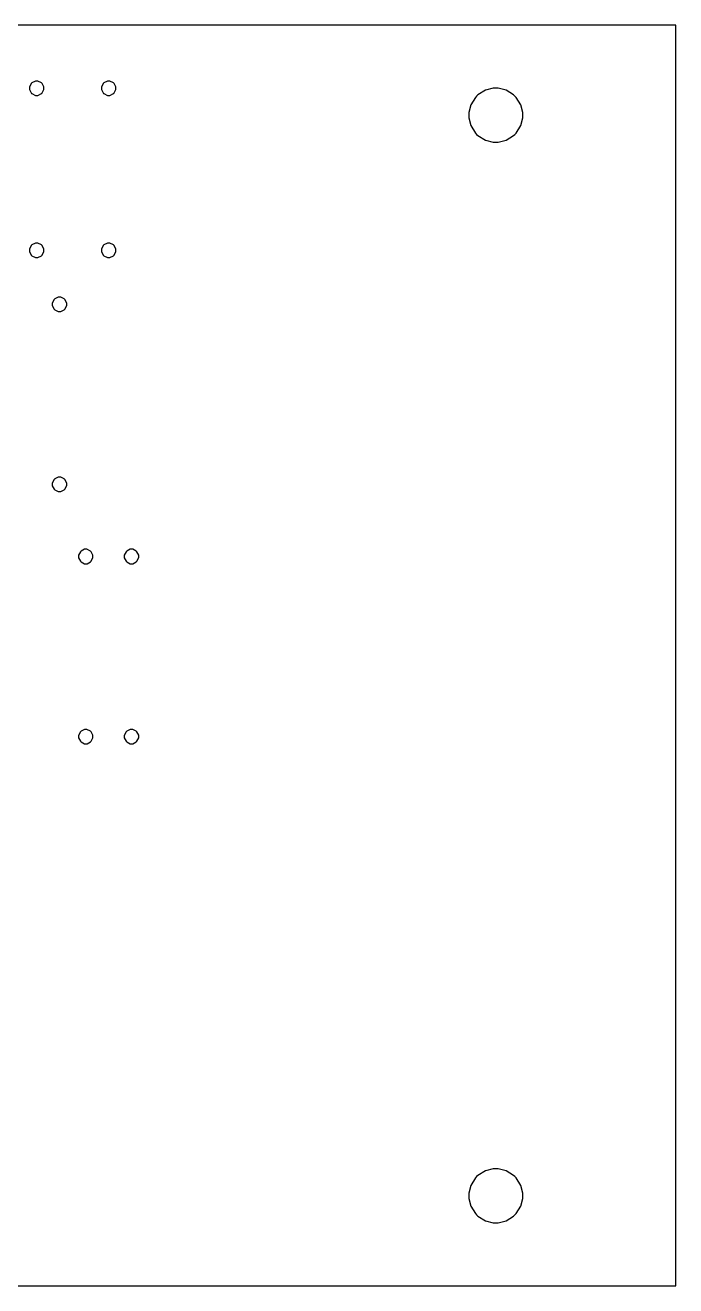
# Model space of a CAD drawing. Extents: x 0 to 294, y 0 to 70.
# Drawn here: x 257.9 to 294, y 0 to 70 of the extents above; entities that cross this region are included whole.
import ezdxf

# ---------------------------------------------------------------- set-up
doc = ezdxf.new("R2010")
doc.units = 0
doc.layers.get('0').update_dxf_attribs({"linetype": 'CONTINUOUS'})

msp = doc.modelspace()

# ---------------------------------------------------------------- linework, layer by layer
at = {"color": 0}
for p, q in [((294, 70.0003), (220.5, 70.0003)), ((294, 56.8759), (294, 70.0003)), ((258.197, 66.7646), (258.1, 66.566)), ((258.1, 66.566), (258.1, 66.5)), ((258.217, 66.7826), (258.197, 66.7646)), ((258.235, 66.8016), (258.217, 66.7826)), ((258.428, 66.8997), (258.235, 66.8016)), ((258.499, 66.8997), (258.428, 66.8997)), ((258.565, 66.8997), (258.499, 66.8997)), ((258.764, 66.8016), (258.565, 66.8997)), ((258.783, 66.7826), (258.764, 66.8016)), ((258.801, 66.7646), (258.783, 66.7826)), ((258.9, 66.5716), (258.801, 66.7646)), ((258.9, 66.5), (258.9, 66.5716)), ((262.198, 66.7646), (262.1, 66.566)), ((262.1, 66.566), (262.1, 66.5)), ((262.217, 66.7826), (262.198, 66.7646)), ((262.235, 66.8016), (262.217, 66.7826)), ((262.428, 66.8997), (262.235, 66.8016)), ((262.5, 66.8997), (262.428, 66.8997)), ((262.564, 66.8997), (262.5, 66.8997)), ((262.763, 66.8016), (262.564, 66.8997)), ((262.782, 66.7826), (262.763, 66.8016)), ((262.8, 66.7646), (262.782, 66.7826)), ((262.9, 66.5716), (262.8, 66.7646)), ((262.9, 66.5), (262.9, 66.5716)), ((258.1, 66.5), (258.1, 66.4298)), ((258.1, 66.4298), (258.197, 66.2368)), ((258.197, 66.2368), (258.217, 66.2174)), ((258.217, 66.2174), (258.235, 66.1995)), ((258.235, 66.1995), (258.433, 66.1003)), ((258.433, 66.1003), (258.499, 66.1003)), ((258.499, 66.1003), (258.57, 66.1003)), ((258.57, 66.1003), (258.764, 66.1995)), ((258.764, 66.1995), (258.783, 66.2174)), ((258.783, 66.2174), (258.801, 66.2368)), ((258.801, 66.2368), (258.9, 66.4351)), ((258.9, 66.4351), (258.9, 66.5)), ((262.1, 66.5), (262.1, 66.4298)), ((262.1, 66.4298), (262.198, 66.2368)), ((262.198, 66.2368), (262.217, 66.2174)), ((262.217, 66.2174), (262.235, 66.1995)), ((262.235, 66.1995), (262.434, 66.1003)), ((262.434, 66.1003), (262.5, 66.1003)), ((262.5, 66.1003), (262.57, 66.1003)), ((262.57, 66.1003), (262.763, 66.1995)), ((262.763, 66.1995), (262.782, 66.2174)), ((262.782, 66.2174), (262.8, 66.2368)), ((262.8, 66.2368), (262.9, 66.4351)), ((262.9, 66.4351), (262.9, 66.5)), ((282.869, 65.9903), (282.613, 65.574)), ((282.939, 66.0605), (282.869, 65.9903)), ((283.009, 66.1307), (282.939, 66.0605)), ((283.425, 66.3857), (283.009, 66.1307)), ((283.855, 66.5), (283.425, 66.3857)), ((284, 66.5), (283.855, 66.5)), ((284.143, 66.5), (284, 66.5)), ((284.573, 66.3857), (284.143, 66.5)), ((284.991, 66.1307), (284.573, 66.3857)), ((285.061, 66.0605), (284.991, 66.1307)), ((285.131, 65.9903), (285.061, 66.0605)), ((285.386, 65.574), (285.131, 65.9903)), ((282.613, 65.574), (282.501, 65.1439)), ((282.501, 65.1439), (282.501, 64.9993)), ((285.501, 65.1439), (285.386, 65.574)), ((285.501, 64.9993), (285.501, 65.1439)), ((282.501, 64.9993), (282.501, 64.8561)), ((282.501, 64.8561), (282.613, 64.426)), ((282.613, 64.426), (282.869, 64.0098)), ((285.131, 64.0098), (285.386, 64.426)), ((285.386, 64.426), (285.501, 64.8561)), ((285.501, 64.8561), (285.501, 64.9993)), ((282.869, 64.0098), (282.939, 63.9396)), ((282.939, 63.9396), (283.009, 63.8694)), ((283.009, 63.8694), (283.425, 63.6143)), ((284.573, 63.6143), (284.991, 63.8694)), ((284.991, 63.8694), (285.061, 63.9396)), ((285.061, 63.9396), (285.131, 64.0098)), ((283.425, 63.6143), (283.855, 63.5)), ((283.855, 63.5), (284, 63.5)), ((284, 63.5), (284.143, 63.5)), ((284.143, 63.5), (284.573, 63.6143)), ((258.197, 57.7645), (258.1, 57.5663)), ((258.1, 57.5663), (258.1, 57.5)), ((258.1, 57.5), (258.1, 57.4298)), ((258.1, 57.4298), (258.197, 57.2368)), ((258.217, 57.7825), (258.197, 57.7645)), ((258.235, 57.8019), (258.217, 57.7825)), ((258.428, 57.8997), (258.235, 57.8019)), ((258.499, 57.8997), (258.428, 57.8997)), ((258.565, 57.8997), (258.499, 57.8997)), ((258.764, 57.8019), (258.565, 57.8997)), ((258.783, 57.7825), (258.764, 57.8019)), ((258.801, 57.7645), (258.783, 57.7825)), ((258.9, 57.5716), (258.801, 57.7645)), ((258.801, 57.2368), (258.9, 57.4354)), ((258.9, 57.5), (258.9, 57.5716)), ((258.9, 57.4354), (258.9, 57.5)), ((262.198, 57.7645), (262.1, 57.5663)), ((262.1, 57.5663), (262.1, 57.5)), ((262.1, 57.5), (262.1, 57.4298)), ((262.1, 57.4298), (262.198, 57.2368)), ((262.217, 57.7825), (262.198, 57.7645)), ((262.235, 57.8019), (262.217, 57.7825)), ((262.428, 57.8997), (262.235, 57.8019)), ((262.5, 57.8997), (262.428, 57.8997)), ((262.564, 57.8997), (262.5, 57.8997)), ((262.763, 57.8019), (262.564, 57.8997)), ((262.782, 57.7825), (262.763, 57.8019)), ((262.8, 57.7645), (262.782, 57.7825)), ((262.9, 57.5716), (262.8, 57.7645)), ((262.8, 57.2368), (262.9, 57.4354)), ((262.9, 57.5), (262.9, 57.5716)), ((262.9, 57.4354), (262.9, 57.5)), ((258.197, 57.2368), (258.217, 57.2174)), ((258.217, 57.2174), (258.235, 57.1997)), ((258.235, 57.1997), (258.433, 57.1003)), ((258.433, 57.1003), (258.499, 57.1003)), ((258.499, 57.1003), (258.57, 57.1003)), ((258.57, 57.1003), (258.764, 57.1997)), ((258.764, 57.1997), (258.783, 57.2174)), ((258.783, 57.2174), (258.801, 57.2368)), ((262.198, 57.2368), (262.217, 57.2174)), ((262.217, 57.2174), (262.235, 57.1997)), ((262.235, 57.1997), (262.434, 57.1003)), ((262.434, 57.1003), (262.5, 57.1003)), ((262.5, 57.1003), (262.57, 57.1003)), ((262.57, 57.1003), (262.763, 57.1997)), ((262.763, 57.1997), (262.782, 57.2174)), ((262.782, 57.2174), (262.8, 57.2368)), ((294, 17.5011), (294, 56.8759)), ((259.468, 54.7645), (259.37, 54.5663)), ((259.487, 54.7825), (259.468, 54.7645)), ((259.505, 54.8019), (259.487, 54.7825)), ((259.698, 54.8996), (259.505, 54.8019)), ((259.77, 54.8996), (259.698, 54.8996)), ((259.835, 54.8996), (259.77, 54.8996)), ((260.033, 54.8019), (259.835, 54.8996)), ((260.052, 54.7825), (260.033, 54.8019)), ((260.07, 54.7645), (260.052, 54.7825)), ((260.169, 54.5715), (260.07, 54.7645)), ((259.37, 54.5663), (259.37, 54.4999)), ((259.37, 54.4999), (259.37, 54.4297)), ((259.37, 54.4297), (259.468, 54.2368)), ((259.468, 54.2368), (259.487, 54.2177)), ((259.487, 54.2177), (259.505, 54.1997)), ((259.505, 54.1997), (259.704, 54.1002)), ((259.704, 54.1002), (259.77, 54.1002)), ((259.77, 54.1002), (259.84, 54.1002)), ((259.84, 54.1002), (260.033, 54.1997)), ((260.033, 54.1997), (260.052, 54.2177)), ((260.052, 54.2177), (260.07, 54.2368)), ((260.07, 54.2368), (260.169, 54.4354)), ((260.169, 54.4999), (260.169, 54.5715)), ((260.169, 54.4354), (260.169, 54.4999)), ((259.505, 44.8014), (259.487, 44.782)), ((259.698, 44.8991), (259.505, 44.8014)), ((259.77, 44.8991), (259.698, 44.8991)), ((259.835, 44.8991), (259.77, 44.8991)), ((260.033, 44.8014), (259.835, 44.8991)), ((260.052, 44.782), (260.033, 44.8014)), ((259.468, 44.7643), (259.37, 44.5657)), ((259.37, 44.5657), (259.37, 44.4997)), ((259.37, 44.4997), (259.37, 44.4292)), ((259.37, 44.4292), (259.468, 44.2366)), ((259.487, 44.782), (259.468, 44.7643)), ((259.468, 44.2366), (259.487, 44.2172)), ((259.487, 44.2172), (259.505, 44.1992)), ((259.505, 44.1992), (259.704, 44.1)), ((259.84, 44.1), (260.033, 44.1992)), ((260.033, 44.1992), (260.052, 44.2172)), ((260.07, 44.7643), (260.052, 44.782)), ((260.052, 44.2172), (260.07, 44.2366)), ((260.169, 44.5714), (260.07, 44.7643)), ((260.07, 44.2366), (260.169, 44.4348)), ((260.169, 44.4997), (260.169, 44.5714)), ((260.169, 44.4348), (260.169, 44.4997)), ((259.704, 44.1), (259.77, 44.1)), ((259.77, 44.1), (259.84, 44.1)), ((260.928, 40.7652), (260.829, 40.5666)), ((260.947, 40.7829), (260.928, 40.7652)), ((260.965, 40.8023), (260.947, 40.7829)), ((261.159, 40.9004), (260.965, 40.8023)), ((261.231, 40.9004), (261.159, 40.9004)), ((261.295, 40.9004), (261.231, 40.9004)), ((261.494, 40.8023), (261.295, 40.9004)), ((261.513, 40.7829), (261.494, 40.8023)), ((261.531, 40.7652), (261.513, 40.7829)), ((261.63, 40.5723), (261.531, 40.7652)), ((263.467, 40.7652), (263.369, 40.5666)), ((263.487, 40.7829), (263.467, 40.7652)), ((263.504, 40.8023), (263.487, 40.7829)), ((263.699, 40.9004), (263.504, 40.8023)), ((263.77, 40.9004), (263.699, 40.9004)), ((263.835, 40.9004), (263.77, 40.9004)), ((264.033, 40.8023), (263.835, 40.9004)), ((264.053, 40.7829), (264.033, 40.8023)), ((264.071, 40.7652), (264.053, 40.7829)), ((264.17, 40.5723), (264.071, 40.7652)), ((260.829, 40.5666), (260.829, 40.5007)), ((260.829, 40.5007), (260.829, 40.4301)), ((260.829, 40.4301), (260.928, 40.2361)), ((260.928, 40.2361), (260.947, 40.2167)), ((260.947, 40.2167), (260.965, 40.1987)), ((260.965, 40.1987), (261.163, 40.0995)), ((261.163, 40.0995), (261.231, 40.0995)), ((261.231, 40.0995), (261.301, 40.0995)), ((261.301, 40.0995), (261.494, 40.1987)), ((261.494, 40.1987), (261.513, 40.2167)), ((261.513, 40.2167), (261.531, 40.2361)), ((261.531, 40.2361), (261.63, 40.4343)), ((261.63, 40.5007), (261.63, 40.5723)), ((261.63, 40.4343), (261.63, 40.5007)), ((263.369, 40.5666), (263.369, 40.5007)), ((263.369, 40.5007), (263.369, 40.4301)), ((263.369, 40.4301), (263.467, 40.2361)), ((263.467, 40.2361), (263.487, 40.2167)), ((263.487, 40.2167), (263.504, 40.1987)), ((263.504, 40.1987), (263.703, 40.0995)), ((263.703, 40.0995), (263.77, 40.0995)), ((263.77, 40.0995), (263.841, 40.0995)), ((263.841, 40.0995), (264.033, 40.1987)), ((264.033, 40.1987), (264.053, 40.2167)), ((264.053, 40.2167), (264.071, 40.2361)), ((264.071, 40.2361), (264.17, 40.4343)), ((264.17, 40.5007), (264.17, 40.5723)), ((264.17, 40.4343), (264.17, 40.5007)), ((260.965, 30.8019), (260.947, 30.7826)), ((261.159, 30.8997), (260.965, 30.8019)), ((261.231, 30.8997), (261.159, 30.8997)), ((261.295, 30.8997), (261.231, 30.8997)), ((261.494, 30.8019), (261.295, 30.8997)), ((261.513, 30.7826), (261.494, 30.8019)), ((263.504, 30.8019), (263.487, 30.7826)), ((263.699, 30.8997), (263.504, 30.8019)), ((263.77, 30.8997), (263.699, 30.8997)), ((263.835, 30.8997), (263.77, 30.8997)), ((264.033, 30.8019), (263.835, 30.8997)), ((264.053, 30.7826), (264.033, 30.8019)), ((260.928, 30.7647), (260.829, 30.5663)), ((260.829, 30.5663), (260.829, 30.5001)), ((260.829, 30.5001), (260.829, 30.4298)), ((260.829, 30.4298), (260.928, 30.2369)), ((260.947, 30.7826), (260.928, 30.7647)), ((260.928, 30.2369), (260.947, 30.2176)), ((260.947, 30.2176), (260.965, 30.1997)), ((260.965, 30.1997), (261.163, 30.1005)), ((261.163, 30.1005), (261.231, 30.1005)), ((261.231, 30.1005), (261.301, 30.1005)), ((261.301, 30.1005), (261.494, 30.1997)), ((261.494, 30.1997), (261.513, 30.2176)), ((261.531, 30.7647), (261.513, 30.7826)), ((261.513, 30.2176), (261.531, 30.2369)), ((261.63, 30.5718), (261.531, 30.7647)), ((261.531, 30.2369), (261.63, 30.4353)), ((261.63, 30.5001), (261.63, 30.5718)), ((261.63, 30.4353), (261.63, 30.5001)), ((263.467, 30.7647), (263.369, 30.5663)), ((263.369, 30.5663), (263.369, 30.5001)), ((263.369, 30.5001), (263.369, 30.4298)), ((263.369, 30.4298), (263.467, 30.2369)), ((263.487, 30.7826), (263.467, 30.7647)), ((263.467, 30.2369), (263.487, 30.2176)), ((263.487, 30.2176), (263.504, 30.1997)), ((263.504, 30.1997), (263.703, 30.1005)), ((263.703, 30.1005), (263.77, 30.1005)), ((263.77, 30.1005), (263.841, 30.1005)), ((263.841, 30.1005), (264.033, 30.1997)), ((264.033, 30.1997), (264.053, 30.2176)), ((264.071, 30.7647), (264.053, 30.7826)), ((264.053, 30.2176), (264.071, 30.2369)), ((264.17, 30.5718), (264.071, 30.7647)), ((264.071, 30.2369), (264.17, 30.4353)), ((264.17, 30.5001), (264.17, 30.5718)), ((264.17, 30.4353), (264.17, 30.5001)), ((294, 0), (294, 17.5011)), ((283.425, 6.38584), (283.009, 6.13089)), ((283.855, 6.50021), (283.425, 6.38584)), ((284, 6.50021), (283.855, 6.50021)), ((284.143, 6.50021), (284, 6.50021)), ((284.573, 6.38584), (284.143, 6.50021)), ((284.991, 6.13089), (284.573, 6.38584)), ((282.869, 5.99034), (282.613, 5.57417)), ((282.939, 6.06062), (282.869, 5.99034)), ((283.009, 6.13089), (282.939, 6.06062)), ((285.061, 6.06062), (284.991, 6.13089)), ((285.131, 5.99034), (285.061, 6.06062)), ((285.386, 5.57417), (285.131, 5.99034)), ((282.613, 5.57417), (282.501, 5.14421)), ((282.501, 5.14421), (282.501, 4.99953)), ((282.501, 4.99953), (282.501, 4.8562)), ((285.501, 5.14421), (285.386, 5.57417)), ((285.501, 4.99953), (285.501, 5.14421)), ((285.501, 4.8562), (285.501, 4.99953)), ((282.501, 4.8562), (282.613, 4.42627)), ((282.613, 4.42627), (282.869, 4.0101)), ((285.131, 4.0101), (285.386, 4.42627)), ((285.386, 4.42627), (285.501, 4.8562)), ((282.869, 4.0101), (282.939, 3.93982)), ((282.939, 3.93982), (283.009, 3.86955)), ((283.009, 3.86955), (283.425, 3.6146)), ((283.425, 3.6146), (283.855, 3.50022)), ((283.855, 3.50022), (284, 3.50022)), ((284, 3.50022), (284.143, 3.50022)), ((284.143, 3.50022), (284.573, 3.6146)), ((284.573, 3.6146), (284.991, 3.86955)), ((284.991, 3.86955), (285.061, 3.93982)), ((285.061, 3.93982), (285.131, 4.0101)), ((238.875, 0), (294, 0))]:
    msp.add_line(p, q, dxfattribs=at)

doc.saveas('drawing.dxf')
